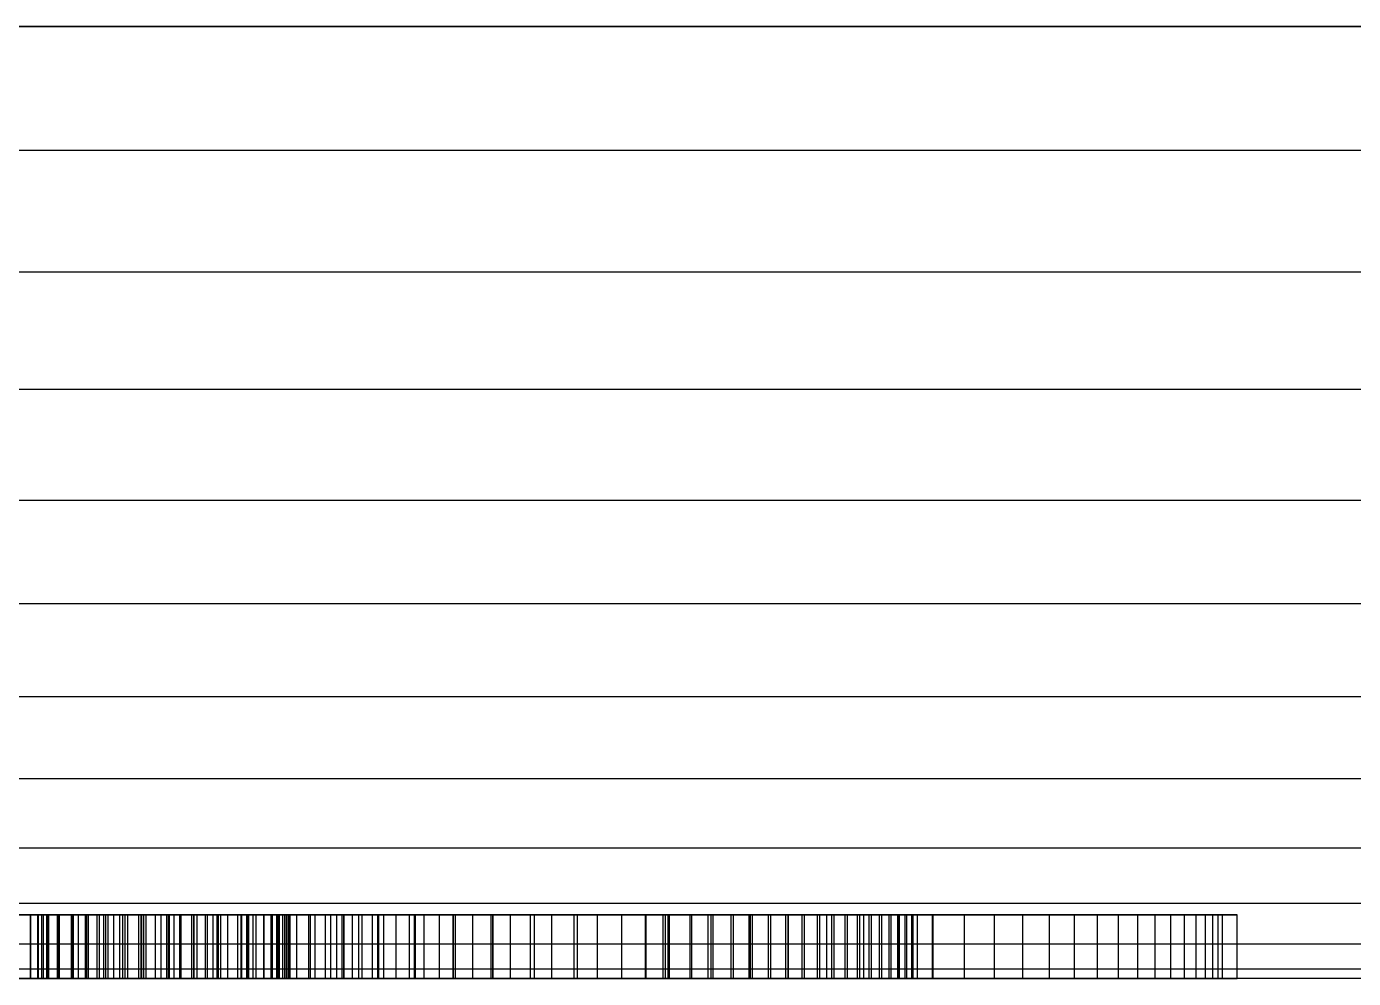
# Model space of a CAD drawing. Header units: millimetres. Extents: x -658 to 1307, y -81 to 472.
# Drawn here: x 603.59 to 609.86, y 308.11 to 312.61 of the extents above; entities that cross this region are included whole.
import ezdxf

# ---------------------------------------------------------------- set-up
doc = ezdxf.new("R2010")
doc.units = ezdxf.units.MM
doc.layers.get('0').update_dxf_attribs({"true_color": 0xffffff})
doc.layers.add('version_135', color=190, linetype='Continuous', true_color=0x9900ff)

# ---------------------------------------------------------------- blocks, each defined once
blk = doc.blocks.new('Group_21')
for p, q in [((-20.8001, -42.3144, -4.5002), (97.1999, -42.3144, -4.5002)), ((97.2, -42.3144, -0.0002), (-20.8, -42.3144, -0.0002)), ((94.1998, -42.3144, -34.5002), (-17.8002, -42.3138, -34.4995)), ((97.2, -42.8999, -0.0438), (-20.8, -42.8999, -0.0433)), ((97.2, -43.4748, -0.1626), (-20.8, -43.4748, -0.162)), ((97.2, -44.0297, -0.3545), (-20.8, -44.0297, -0.3539)), ((97.2, -44.5551, -0.6163), (-20.8, -44.5551, -0.6157)), ((97.2, -45.0425, -0.9436), (-20.8, -45.0425, -0.9431)), ((97.2, -45.4835, -1.3311), (-20.8, -45.4835, -1.3305)), ((97.2, -45.871, -1.7721), (-20.8, -45.871, -1.7716)), ((97.2, -46.1983, -2.2595), (-20.8, -46.1983, -2.2589)), ((97.2, -46.4601, -2.785), (-20.8, -46.4601, -2.7844)), ((13.8548, -46.514, -20.3212), (4.8149, -46.5139, -20.3211)), ((8.2572, -46.514, -17.5683), (8.1757, -46.514, -17.3442)), ((8.1813, -46.514, -10.0458), (8.3049, -46.514, -10.0913)), ((8.219, -46.814, -25.8337), (8.219, -46.514, -25.8337)), ((8.219, -46.514, -25.8337), (8.2529, -46.514, -25.5664)), ((8.2204, -46.514, -27.5489), (8.219, -46.514, -25.8337)), ((8.2204, -46.814, -27.5489), (8.2204, -46.514, -27.5489)), ((8.2553, -46.514, -27.8173), (8.2204, -46.514, -27.5489)), ((8.2529, -46.814, -25.5664), (8.2529, -46.514, -25.5664)), ((8.2529, -46.514, -25.5664), (8.2965, -46.514, -25.3082)), ((8.2553, -46.814, -27.8173), (8.2553, -46.514, -27.8173)), ((8.3002, -46.514, -28.0768), (8.2553, -46.514, -27.8173)), ((8.3507, -46.514, -17.5683), (8.2572, -46.514, -17.5683)), ((8.2572, -46.814, -17.5683), (8.2572, -46.514, -17.5683)), ((8.2798, -46.514, -14.0334), (8.2719, -46.514, -14.1067)), ((8.2719, -46.514, -14.1067), (8.4463, -46.514, -14.5544)), ((8.2719, -46.814, -14.1067), (8.2719, -46.514, -14.1067)), ((8.3458, -46.514, -14.0114), (8.2798, -46.514, -14.0334)), ((8.2798, -46.814, -14.0334), (8.2798, -46.514, -14.0334)), ((8.2965, -46.814, -25.3082), (8.2965, -46.514, -25.3082)), ((8.2965, -46.514, -25.3082), (8.3498, -46.514, -25.0592)), ((8.3002, -46.814, -28.0768), (8.3002, -46.514, -28.0768)), ((8.3552, -46.514, -28.3274), (8.3002, -46.514, -28.0768)), ((8.3049, -46.514, -10.0913), (8.4227, -46.514, -10.1443)), ((8.3049, -46.814, -10.0913), (8.3049, -46.514, -10.0913)), ((8.412, -46.514, -13.9846), (8.3458, -46.514, -14.0114)), ((8.3458, -46.814, -14.0114), (8.3458, -46.514, -14.0114)), ((8.3498, -46.814, -25.0592), (8.3498, -46.514, -25.0592)), ((8.3498, -46.514, -25.0592), (8.4126, -46.514, -24.8196)), ((8.5866, -46.514, -17.5683), (8.3507, -46.514, -17.5683)), ((8.3507, -46.814, -17.5683), (8.3507, -46.514, -17.5683)), ((8.3552, -46.814, -28.3274), (8.3552, -46.514, -28.3274)), ((8.4196, -46.514, -28.5687), (8.3552, -46.514, -28.3274)), ((8.4785, -46.514, -13.9531), (8.412, -46.514, -13.9846)), ((8.412, -46.814, -13.9846), (8.412, -46.514, -13.9846)), ((8.4126, -46.514, -24.8196), (8.4846, -46.514, -24.5907)), ((8.4126, -46.814, -24.8196), (8.4126, -46.514, -24.8196)), ((8.4196, -46.814, -28.5687), (8.4196, -46.514, -28.5687)), ((8.4929, -46.514, -28.799), (8.4196, -46.514, -28.5687)), ((8.4227, -46.514, -10.1443), (8.5347, -46.514, -10.2047)), ((8.4227, -46.814, -10.1443), (8.4227, -46.514, -10.1443)), ((8.4462, -46.814, -14.5544), (8.4463, -46.514, -14.5544)), ((8.4463, -46.514, -14.5544), (8.7303, -46.514, -15.2837)), ((8.5453, -46.514, -13.9169), (8.4785, -46.514, -13.9531)), ((8.4785, -46.814, -13.9531), (8.4785, -46.514, -13.9531)), ((8.4846, -46.514, -24.5907), (8.5657, -46.514, -24.3727)), ((8.4846, -46.814, -24.5907), (8.4846, -46.514, -24.5907)), ((8.4929, -46.814, -28.799), (8.4929, -46.514, -28.799)), ((8.5751, -46.514, -29.0181), (8.4929, -46.514, -28.799)), ((8.5347, -46.514, -10.2047), (8.641, -46.514, -10.2727)), ((8.5347, -46.814, -10.2047), (8.5347, -46.514, -10.2047)), ((8.6123, -46.514, -13.8759), (8.5453, -46.514, -13.9169)), ((8.5453, -46.814, -13.9169), (8.5453, -46.514, -13.9169)), ((8.5657, -46.514, -24.3727), (8.656, -46.514, -24.1656)), ((8.5657, -46.814, -24.3727), (8.5657, -46.514, -24.3727)), ((8.5751, -46.814, -29.0181), (8.5751, -46.514, -29.0181)), ((8.6663, -46.514, -29.2261), (8.5751, -46.514, -29.0181)), ((8.8978, -46.514, -17.5683), (8.5866, -46.514, -17.5683)), ((8.5866, -46.814, -17.5683), (8.5866, -46.514, -17.5683)), ((8.6796, -46.514, -13.8304), (8.6123, -46.514, -13.8759)), ((8.6123, -46.814, -13.8759), (8.6123, -46.514, -13.8759)), ((8.641, -46.514, -10.2727), (8.7414, -46.514, -10.348)), ((8.641, -46.814, -10.2727), (8.641, -46.514, -10.2727)), ((8.656, -46.514, -24.1656), (8.7554, -46.514, -23.9692)), ((8.656, -46.814, -24.1656), (8.656, -46.514, -24.1656)), ((8.6663, -46.814, -29.2261), (8.6663, -46.514, -29.2261)), ((8.7663, -46.514, -29.4229), (8.6663, -46.514, -29.2261)), ((8.7456, -46.514, -13.7803), (8.6796, -46.514, -13.8304)), ((8.6796, -46.814, -13.8304), (8.6796, -46.514, -13.8304)), ((8.7303, -46.514, -15.2837), (9.0565, -46.514, -16.1213)), ((8.7303, -46.814, -15.2837), (8.7303, -46.514, -15.2837)), ((8.7414, -46.514, -10.348), (8.8361, -46.514, -10.4308)), ((8.7414, -46.814, -10.348), (8.7414, -46.514, -10.348)), ((8.8096, -46.514, -13.7254), (8.7456, -46.514, -13.7803)), ((8.7456, -46.814, -13.7803), (8.7456, -46.514, -13.7803)), ((8.7554, -46.514, -23.9692), (8.864, -46.514, -23.7838)), ((8.7554, -46.814, -23.9692), (8.7554, -46.514, -23.9692)), ((8.7663, -46.814, -29.4229), (8.7663, -46.514, -29.4229)), ((8.8753, -46.514, -29.6085), (8.7663, -46.514, -29.4229)), ((8.8718, -46.514, -13.6658), (8.8096, -46.514, -13.7254)), ((8.8096, -46.814, -13.7254), (8.8096, -46.514, -13.7254)), ((8.8361, -46.514, -10.4308), (8.9244, -46.514, -10.5206)), ((8.8361, -46.814, -10.4308), (8.8361, -46.514, -10.4308)), ((8.864, -46.514, -23.7838), (8.9815, -46.514, -23.6095)), ((8.864, -46.814, -23.7838), (8.864, -46.514, -23.7838)), ((8.932, -46.514, -13.6015), (8.8718, -46.514, -13.6658)), ((8.8718, -46.814, -13.6658), (8.8718, -46.514, -13.6658)), ((8.8753, -46.814, -29.6085), (8.8753, -46.514, -29.6085)), ((8.9928, -46.514, -29.7829), (8.8753, -46.514, -29.6085)), ((9.2174, -46.514, -17.5683), (8.8978, -46.514, -17.5683)), ((8.8978, -46.814, -17.5683), (8.8978, -46.514, -17.5683)), ((8.9244, -46.514, -10.5206), (9.0065, -46.514, -10.6178)), ((8.9244, -46.814, -10.5206), (8.9244, -46.514, -10.5206)), ((8.9904, -46.514, -13.5324), (8.932, -46.514, -13.6015)), ((8.932, -46.814, -13.6015), (8.932, -46.514, -13.6015)), ((8.9815, -46.514, -23.6095), (9.1072, -46.514, -23.4478)), ((8.9815, -46.814, -23.6095), (8.9815, -46.514, -23.6095)), ((9.0469, -46.514, -13.4587), (8.9904, -46.514, -13.5324)), ((8.9904, -46.814, -13.5324), (8.9904, -46.514, -13.5324)), ((8.9928, -46.814, -29.7829), (8.9928, -46.514, -29.7829)), ((9.1182, -46.514, -29.945), (8.9928, -46.514, -29.7829)), ((9.0065, -46.514, -10.6178), (9.0823, -46.514, -10.7224)), ((9.0065, -46.814, -10.6178), (9.0065, -46.514, -10.6178)), ((9.1008, -46.514, -13.38), (9.0469, -46.514, -13.4587)), ((9.0469, -46.814, -13.4587), (9.0469, -46.514, -13.4587)), ((9.0565, -46.514, -16.1213), (9.3574, -46.514, -16.8939)), ((9.0565, -46.814, -16.1213), (9.0565, -46.514, -16.1213)), ((9.0823, -46.514, -10.7224), (9.1518, -46.514, -10.8341)), ((9.0823, -46.814, -10.7224), (9.0823, -46.514, -10.7224)), ((9.1516, -46.514, -13.296), (9.1008, -46.514, -13.38)), ((9.1008, -46.814, -13.38), (9.1008, -46.514, -13.38)), ((9.1072, -46.514, -23.4478), (9.2412, -46.514, -23.2989)), ((9.1072, -46.814, -23.4478), (9.1072, -46.514, -23.4478)), ((9.1182, -46.814, -29.945), (9.1182, -46.514, -29.945)), ((9.2517, -46.514, -30.0945), (9.1182, -46.514, -29.945)), ((9.1994, -46.514, -13.2067), (9.1516, -46.514, -13.296)), ((9.1516, -46.814, -13.296), (9.1516, -46.514, -13.296)), ((9.1518, -46.514, -10.8341), (9.2148, -46.514, -10.9531)), ((9.1518, -46.814, -10.8341), (9.1518, -46.514, -10.8341)), ((9.2442, -46.514, -13.1122), (9.1994, -46.514, -13.2067)), ((9.1994, -46.814, -13.2067), (9.1994, -46.514, -13.2067)), ((9.2148, -46.514, -10.9531), (9.2715, -46.514, -11.0792)), ((9.2148, -46.814, -10.9531), (9.2148, -46.514, -10.9531)), ((9.4784, -46.514, -17.5683), (9.2174, -46.514, -17.5683)), ((9.2174, -46.814, -17.5683), (9.2174, -46.514, -17.5683)), ((9.2412, -46.514, -23.2989), (9.3836, -46.514, -23.1628)), ((9.2412, -46.814, -23.2989), (9.2412, -46.514, -23.2989)), ((9.2858, -46.514, -13.0124), (9.2442, -46.514, -13.1122)), ((9.2442, -46.814, -13.1122), (9.2442, -46.514, -13.1122)), ((9.2517, -46.814, -30.0945), (9.2517, -46.514, -30.0945)), ((9.3932, -46.514, -30.2315), (9.2517, -46.514, -30.0945)), ((9.2715, -46.514, -11.0792), (9.3213, -46.514, -11.2128)), ((9.2715, -46.814, -11.0792), (9.2715, -46.514, -11.0792)), ((9.3244, -46.514, -12.9073), (9.2858, -46.514, -13.0124)), ((9.2858, -46.814, -13.0124), (9.2858, -46.514, -13.0124)), ((9.3213, -46.514, -11.2128), (9.3629, -46.514, -11.3547)), ((9.3213, -46.814, -11.2128), (9.3213, -46.514, -11.2128)), ((9.3592, -46.514, -12.7968), (9.3244, -46.514, -12.9073)), ((9.3244, -46.814, -12.9073), (9.3244, -46.514, -12.9073)), ((9.3574, -46.514, -16.8939), (9.5655, -46.514, -17.4282)), ((9.3574, -46.814, -16.8939), (9.3574, -46.514, -16.8939)), ((9.3882, -46.514, -12.6811), (9.3592, -46.514, -12.7968)), ((9.3592, -46.814, -12.7968), (9.3592, -46.514, -12.7968)), ((9.3629, -46.514, -11.3547), (9.3961, -46.514, -11.5048)), ((9.3629, -46.814, -11.3547), (9.3629, -46.514, -11.3547)), ((9.3836, -46.514, -23.1628), (9.5342, -46.514, -23.0395)), ((9.3836, -46.814, -23.1628), (9.3836, -46.514, -23.1628)), ((9.4114, -46.514, -12.5602), (9.3882, -46.514, -12.6811)), ((9.3882, -46.814, -12.6811), (9.3882, -46.514, -12.6811)), ((9.3932, -46.814, -30.2315), (9.3932, -46.514, -30.2315)), ((9.5426, -46.514, -30.356), (9.3932, -46.514, -30.2315)), ((9.3961, -46.514, -11.5048), (9.421, -46.514, -11.6632)), ((9.3961, -46.814, -11.5048), (9.3961, -46.514, -11.5048)), ((9.4288, -46.514, -12.4341), (9.4114, -46.514, -12.5602)), ((9.4114, -46.814, -12.5602), (9.4114, -46.514, -12.5602)), ((9.421, -46.514, -11.6632), (9.4376, -46.514, -11.8299)), ((9.421, -46.814, -11.6632), (9.421, -46.514, -11.6632)), ((9.4404, -46.514, -12.3027), (9.4288, -46.514, -12.4341)), ((9.4288, -46.814, -12.4341), (9.4288, -46.514, -12.4341)), ((9.4376, -46.514, -11.8299), (9.4458, -46.514, -12.0049)), ((9.4376, -46.814, -11.8299), (9.4376, -46.514, -11.8299)), ((9.4461, -46.514, -12.1659), (9.4404, -46.514, -12.3027)), ((9.4404, -46.814, -12.3027), (9.4404, -46.514, -12.3027)), ((9.4458, -46.514, -12.0049), (9.4461, -46.514, -12.1659)), ((9.4458, -46.814, -12.0049), (9.4458, -46.514, -12.0049)), ((9.4461, -46.814, -12.1659), (9.4461, -46.514, -12.1659)), ((9.6138, -46.514, -17.5683), (9.4784, -46.514, -17.5683)), ((9.4784, -46.814, -17.5683), (9.4784, -46.514, -17.5683)), ((9.5342, -46.514, -23.0395), (9.6932, -46.514, -22.9292)), ((9.5342, -46.814, -23.0395), (9.5342, -46.514, -23.0395)), ((9.5426, -46.814, -30.356), (9.5426, -46.514, -30.356)), ((9.7, -46.514, -30.4679), (9.5426, -46.514, -30.356)), ((9.5655, -46.514, -17.4282), (9.6138, -46.514, -17.5683)), ((9.5655, -46.814, -17.4282), (9.5655, -46.514, -17.4282)), ((9.6132, -46.514, -25.775), (9.668, -46.514, -27.9456)), ((9.6382, -46.514, -25.603), (9.6132, -46.514, -25.775)), ((9.6132, -46.814, -25.775), (9.6132, -46.514, -25.775)), ((9.6138, -46.814, -17.5683), (9.6138, -46.514, -17.5683)), ((9.668, -46.514, -25.4357), (9.6382, -46.514, -25.603)), ((9.6382, -46.814, -25.603), (9.6382, -46.514, -25.603)), ((9.668, -46.514, -27.9456), (9.7026, -46.514, -28.1061)), ((9.7027, -46.514, -25.2756), (9.668, -46.514, -25.4357)), ((9.668, -46.814, -27.9456), (9.668, -46.514, -27.9456)), ((9.668, -46.814, -25.4357), (9.668, -46.514, -25.4357)), ((9.6932, -46.514, -22.9292), (9.8604, -46.514, -22.8316)), ((9.6932, -46.814, -22.9292), (9.6932, -46.514, -22.9292)), ((9.7, -46.814, -30.4679), (9.7, -46.514, -30.4679)), ((9.8654, -46.514, -30.5671), (9.7, -46.514, -30.4679)), ((9.7026, -46.514, -28.1061), (9.7421, -46.514, -28.2594)), ((9.7026, -46.814, -28.1061), (9.7026, -46.514, -28.1061)), ((9.7421, -46.514, -25.123), (9.7027, -46.514, -25.2756)), ((9.7027, -46.814, -25.2756), (9.7027, -46.514, -25.2756)), ((9.7864, -46.514, -24.9779), (9.7421, -46.514, -25.123)), ((9.7421, -46.514, -28.2594), (9.7864, -46.514, -28.4055)), ((9.7421, -46.814, -25.123), (9.7421, -46.514, -25.123)), ((9.7421, -46.814, -28.2594), (9.7421, -46.514, -28.2594)), ((11.2097, -46.514, -11.0144), (9.7714, -46.514, -11.0144)), ((9.7714, -46.514, -11.0144), (9.7714, -46.514, -9.9113)), ((9.7714, -46.514, -9.9113), (13.9241, -46.514, -9.9113)), ((9.7714, -46.814, -9.9113), (9.7714, -46.514, -9.9113)), ((9.7714, -46.814, -11.0144), (9.7714, -46.514, -11.0144)), ((9.8356, -46.514, -24.8402), (9.7864, -46.514, -24.9779)), ((9.7864, -46.514, -28.4055), (9.8356, -46.514, -28.5445)), ((9.7864, -46.814, -24.9779), (9.7864, -46.514, -24.9779)), ((9.7864, -46.814, -28.4055), (9.7864, -46.514, -28.4055)), ((9.8896, -46.514, -24.71), (9.8356, -46.514, -24.8402)), ((9.8356, -46.514, -28.5445), (9.8896, -46.514, -28.6762)), ((9.8356, -46.814, -24.8402), (9.8356, -46.514, -24.8402)), ((9.8356, -46.814, -28.5445), (9.8356, -46.514, -28.5445)), ((9.8604, -46.514, -22.8316), (10.0349, -46.514, -22.7483)), ((9.8604, -46.814, -22.8316), (9.8604, -46.514, -22.8316)), ((9.8654, -46.814, -30.5671), (9.8654, -46.514, -30.5671)), ((10.0385, -46.514, -30.6516), (9.8654, -46.514, -30.5671)), ((9.9483, -46.514, -24.5872), (9.8896, -46.514, -24.71)), ((9.8896, -46.514, -28.6762), (9.9483, -46.514, -28.8006)), ((9.8896, -46.814, -24.71), (9.8896, -46.514, -24.71)), ((9.8896, -46.814, -28.6762), (9.8896, -46.514, -28.6762)), ((9.9482, -46.814, -28.8006), (9.9483, -46.514, -28.8006)), ((10.0115, -46.514, -24.4724), (9.9483, -46.514, -24.5872)), ((9.9483, -46.514, -28.8006), (10.0115, -46.514, -28.9167)), ((9.9483, -46.814, -24.5872), (9.9483, -46.514, -24.5872)), ((10.0794, -46.514, -24.3659), (10.0115, -46.514, -24.4724)), ((10.0115, -46.514, -28.9167), (10.0794, -46.514, -29.0243)), ((10.0115, -46.814, -24.4724), (10.0115, -46.514, -24.4724)), ((10.0115, -46.814, -28.9167), (10.0115, -46.514, -28.9167)), ((10.0349, -46.514, -22.7483), (10.2166, -46.514, -22.6803)), ((10.0349, -46.814, -22.7483), (10.0349, -46.514, -22.7483)), ((10.0385, -46.814, -30.6516), (10.0385, -46.514, -30.6516)), ((10.219, -46.514, -30.7208), (10.0385, -46.514, -30.6516)), ((10.1519, -46.514, -24.2677), (10.0794, -46.514, -24.3659)), ((10.0794, -46.514, -29.0243), (10.1519, -46.514, -29.1235)), ((10.0794, -46.814, -24.3659), (10.0794, -46.514, -24.3659)), ((10.0794, -46.814, -29.0243), (10.0794, -46.514, -29.0243)), ((10.229, -46.514, -24.1777), (10.1519, -46.514, -24.2677)), ((10.1519, -46.514, -29.1235), (10.229, -46.514, -29.214)), ((10.1519, -46.814, -24.2677), (10.1519, -46.514, -24.2677)), ((10.1519, -46.814, -29.1235), (10.1519, -46.514, -29.1235)), ((10.2166, -46.514, -22.6803), (10.4055, -46.514, -22.6274)), ((10.2166, -46.814, -22.6803), (10.2166, -46.514, -22.6803)), ((10.219, -46.814, -30.7208), (10.219, -46.514, -30.7208)), ((10.4068, -46.514, -30.7746), (10.219, -46.514, -30.7208)), ((10.3107, -46.514, -24.0961), (10.229, -46.514, -24.1777)), ((10.229, -46.514, -29.214), (10.3106, -46.514, -29.2961)), ((10.229, -46.814, -24.1777), (10.229, -46.514, -24.1777)), ((10.229, -46.814, -29.214), (10.229, -46.514, -29.214)), ((10.3106, -46.514, -29.2961), (10.3968, -46.514, -29.3694)), ((10.3106, -46.814, -29.2961), (10.3106, -46.514, -29.2961)), ((10.3968, -46.514, -24.0228), (10.3107, -46.514, -24.0961)), ((10.3107, -46.814, -24.0961), (10.3107, -46.514, -24.0961)), ((10.4876, -46.514, -23.9601), (10.3968, -46.514, -24.0228)), ((10.3968, -46.514, -29.3694), (10.4876, -46.514, -29.4321)), ((10.3968, -46.814, -24.0228), (10.3968, -46.514, -24.0228)), ((10.3968, -46.814, -29.3694), (10.3968, -46.514, -29.3694)), ((10.4055, -46.514, -22.6274), (10.6016, -46.514, -22.5897)), ((10.4055, -46.814, -22.6274), (10.4055, -46.514, -22.6274)), ((10.4068, -46.814, -30.7746), (10.4068, -46.514, -30.7746)), ((10.6021, -46.514, -30.8132), (10.4068, -46.514, -30.7746)), ((10.5833, -46.514, -23.9089), (10.4876, -46.514, -23.9601)), ((10.4876, -46.514, -29.4321), (10.5833, -46.514, -29.4834)), ((10.4876, -46.814, -23.9601), (10.4876, -46.514, -23.9601)), ((10.4876, -46.814, -29.4321), (10.4876, -46.514, -29.4321)), ((10.6839, -46.514, -23.869), (10.5833, -46.514, -23.9089)), ((10.5833, -46.514, -29.4834), (10.6839, -46.514, -29.5233)), ((10.5833, -46.814, -23.9089), (10.5833, -46.514, -23.9089)), ((10.5833, -46.814, -29.4834), (10.5833, -46.514, -29.4834)), ((10.6016, -46.514, -22.5897), (10.8047, -46.514, -22.5671)), ((10.6016, -46.814, -22.5897), (10.6016, -46.514, -22.5897)), ((10.6021, -46.814, -30.8132), (10.6021, -46.514, -30.8132)), ((10.8048, -46.514, -30.8363), (10.6021, -46.514, -30.8132)), ((10.6838, -46.814, -29.5233), (10.6839, -46.514, -29.5233)), ((10.7894, -46.514, -23.8405), (10.6839, -46.514, -23.869)), ((10.6839, -46.514, -29.5233), (10.7893, -46.514, -29.5517)), ((10.6839, -46.814, -23.869), (10.6839, -46.514, -23.869)), ((10.7893, -46.514, -29.5517), (10.8997, -46.514, -29.5688)), ((10.7893, -46.814, -29.5517), (10.7893, -46.514, -29.5517)), ((10.8997, -46.514, -23.8234), (10.7894, -46.514, -23.8405)), ((10.7894, -46.814, -23.8405), (10.7894, -46.514, -23.8405)), ((10.8047, -46.514, -22.5671), (11.015, -46.514, -22.5596)), ((10.8047, -46.814, -22.5671), (10.8047, -46.514, -22.5671)), ((10.8048, -46.814, -30.8363), (10.8048, -46.514, -30.8363)), ((11.015, -46.514, -30.844), (10.8048, -46.514, -30.8363)), ((11.015, -46.514, -23.8178), (10.8997, -46.514, -23.8234)), ((10.8997, -46.514, -29.5688), (11.015, -46.514, -29.5745)), ((10.8997, -46.814, -23.8234), (10.8997, -46.514, -23.8234)), ((10.8997, -46.814, -29.5688), (10.8997, -46.514, -29.5688)), ((11.015, -46.514, -22.5596), (11.2219, -46.514, -22.5671)), ((11.1268, -46.514, -23.8234), (11.015, -46.514, -23.8178)), ((11.015, -46.514, -29.5745), (11.1301, -46.514, -29.5688)), ((11.015, -46.814, -30.844), (11.015, -46.514, -30.844)), ((11.015, -46.814, -22.5596), (11.015, -46.514, -22.5596)), ((11.015, -46.814, -23.8178), (11.015, -46.514, -23.8178)), ((11.015, -46.814, -29.5745), (11.015, -46.514, -29.5745)), ((11.2219, -46.514, -30.8363), (11.015, -46.514, -30.844)), ((11.2344, -46.514, -23.8405), (11.1268, -46.514, -23.8234)), ((11.1268, -46.814, -23.8234), (11.1268, -46.514, -23.8234)), ((11.1301, -46.514, -29.5688), (11.2404, -46.514, -29.5517)), ((11.1301, -46.814, -29.5688), (11.1301, -46.514, -29.5688)), ((11.2097, -46.814, -11.0144), (11.2097, -46.514, -11.0144)), ((12.4861, -46.514, -17.5684), (11.2097, -46.514, -17.5684)), ((11.2097, -46.514, -17.5684), (11.2097, -46.514, -11.0144)), ((11.2097, -46.814, -17.5684), (11.2097, -46.514, -17.5684)), ((11.2219, -46.514, -22.5671), (11.4223, -46.514, -22.5897)), ((11.2219, -46.814, -30.8363), (11.2219, -46.514, -30.8363)), ((11.2219, -46.814, -22.5671), (11.2219, -46.514, -22.5671)), ((11.4223, -46.514, -30.8132), (11.2219, -46.514, -30.8363)), ((11.3378, -46.514, -23.869), (11.2344, -46.514, -23.8405)), ((11.2344, -46.814, -23.8405), (11.2344, -46.514, -23.8405)), ((11.2404, -46.514, -29.5517), (11.3459, -46.514, -29.5233)), ((11.2404, -46.814, -29.5517), (11.2404, -46.514, -29.5517)), ((11.4369, -46.514, -23.9089), (11.3378, -46.514, -23.869)), ((11.3378, -46.814, -23.869), (11.3378, -46.514, -23.869)), ((11.3459, -46.514, -29.5233), (11.4465, -46.514, -29.4834)), ((11.3459, -46.814, -29.5233), (11.3459, -46.514, -29.5233)), ((11.4223, -46.514, -22.5897), (11.6162, -46.514, -22.6274)), ((11.4223, -46.814, -30.8132), (11.4223, -46.514, -30.8132)), ((11.4223, -46.814, -22.5897), (11.4223, -46.514, -22.5897)), ((11.6161, -46.514, -30.7746), (11.4223, -46.514, -30.8132)), ((11.5318, -46.514, -23.9601), (11.4369, -46.514, -23.9089)), ((11.4369, -46.814, -23.9089), (11.4369, -46.514, -23.9089)), ((11.4465, -46.514, -29.4834), (11.5423, -46.514, -29.4321)), ((11.4465, -46.814, -29.4834), (11.4465, -46.514, -29.4834)), ((11.6224, -46.514, -24.0228), (11.5318, -46.514, -23.9601)), ((11.5318, -46.814, -23.9601), (11.5318, -46.514, -23.9601)), ((11.5423, -46.514, -29.4321), (11.6334, -46.514, -29.3694)), ((11.5423, -46.814, -29.4321), (11.5423, -46.514, -29.4321)), ((11.6161, -46.814, -30.7746), (11.6161, -46.514, -30.7746)), ((11.8034, -46.514, -30.7208), (11.6161, -46.514, -30.7746)), ((11.6162, -46.514, -22.6274), (11.8035, -46.514, -22.6803)), ((11.6162, -46.814, -22.6274), (11.6162, -46.514, -22.6274)), ((11.7085, -46.514, -24.0961), (11.6224, -46.514, -24.0228)), ((11.6224, -46.814, -24.0228), (11.6224, -46.514, -24.0228)), ((11.6334, -46.514, -29.3694), (11.7195, -46.514, -29.2961)), ((11.6334, -46.814, -29.3694), (11.6334, -46.514, -29.3694)), ((11.79, -46.514, -24.1778), (11.7085, -46.514, -24.0961)), ((11.7085, -46.814, -24.0961), (11.7085, -46.514, -24.0961)), ((11.7195, -46.514, -29.2961), (11.801, -46.514, -29.2141)), ((11.7195, -46.814, -29.2961), (11.7195, -46.514, -29.2961)), ((11.867, -46.514, -24.2677), (11.79, -46.514, -24.1778)), ((11.79, -46.814, -24.1778), (11.79, -46.514, -24.1778)), ((11.801, -46.514, -29.2141), (11.878, -46.514, -29.1235)), ((11.801, -46.814, -29.2141), (11.801, -46.514, -29.2141)), ((11.8034, -46.814, -30.7208), (11.8034, -46.514, -30.7208)), ((11.9841, -46.514, -30.6516), (11.8034, -46.514, -30.7208)), ((11.8035, -46.514, -22.6803), (11.9842, -46.514, -22.7483)), ((11.8035, -46.814, -22.6803), (11.8035, -46.514, -22.6803)), ((11.9394, -46.514, -24.3659), (11.867, -46.514, -24.2677)), ((11.867, -46.814, -24.2677), (11.867, -46.514, -24.2677)), ((11.878, -46.514, -29.1235), (11.9504, -46.514, -29.0243)), ((11.878, -46.814, -29.1235), (11.878, -46.514, -29.1235)), ((12.0073, -46.514, -24.4724), (11.9394, -46.514, -24.3659)), ((11.9394, -46.814, -24.3659), (11.9394, -46.514, -24.3659)), ((11.9504, -46.514, -29.0243), (12.0183, -46.514, -28.9167)), ((11.9504, -46.814, -29.0243), (11.9504, -46.514, -29.0243)), ((11.9841, -46.814, -30.6516), (11.9841, -46.514, -30.6516)), ((12.1583, -46.514, -30.5671), (11.9841, -46.514, -30.6516)), ((11.9842, -46.514, -22.7483), (12.1583, -46.514, -22.8316)), ((11.9842, -46.814, -22.7483), (11.9842, -46.514, -22.7483)), ((12.0706, -46.514, -24.5872), (12.0073, -46.514, -24.4724)), ((12.0073, -46.814, -24.4724), (12.0073, -46.514, -24.4724)), ((12.0183, -46.514, -28.9167), (12.0816, -46.514, -28.8006)), ((12.0183, -46.814, -28.9167), (12.0183, -46.514, -28.9167)), ((12.1295, -46.514, -24.71), (12.0706, -46.514, -24.5872)), ((12.0706, -46.814, -24.5872), (12.0706, -46.514, -24.5872)), ((12.0816, -46.514, -28.8006), (12.1404, -46.514, -28.6763)), ((12.0816, -46.814, -28.8006), (12.0816, -46.514, -28.8006)), ((12.1838, -46.514, -24.8402), (12.1295, -46.514, -24.71)), ((12.1295, -46.814, -24.71), (12.1295, -46.514, -24.71)), ((12.1404, -46.514, -28.6763), (12.1945, -46.514, -28.5445)), ((12.1404, -46.814, -28.6763), (12.1404, -46.514, -28.6763)), ((12.1583, -46.514, -22.8316), (12.3255, -46.514, -22.9292)), ((12.1583, -46.814, -30.5671), (12.1583, -46.514, -30.5671)), ((12.1583, -46.814, -22.8316), (12.1583, -46.514, -22.8316)), ((12.3254, -46.514, -30.4679), (12.1583, -46.514, -30.5671)), ((12.2335, -46.514, -24.9779), (12.1838, -46.514, -24.8402)), ((12.1838, -46.814, -24.8402), (12.1838, -46.514, -24.8402)), ((12.1945, -46.514, -28.5445), (12.2436, -46.514, -28.4055)), ((12.1945, -46.814, -28.5445), (12.1945, -46.514, -28.5445)), ((12.2786, -46.514, -25.123), (12.2335, -46.514, -24.9779)), ((12.2335, -46.814, -24.9779), (12.2335, -46.514, -24.9779)), ((12.2436, -46.514, -28.4055), (12.2878, -46.514, -28.2594)), ((12.2436, -46.814, -28.4055), (12.2436, -46.514, -28.4055)), ((12.3192, -46.514, -25.2757), (12.2786, -46.514, -25.123)), ((12.2786, -46.814, -25.123), (12.2786, -46.514, -25.123)), ((12.2878, -46.514, -28.2594), (12.3272, -46.514, -28.1061)), ((12.2878, -46.814, -28.2594), (12.2878, -46.514, -28.2594)), ((12.3552, -46.514, -25.4357), (12.3192, -46.514, -25.2757)), ((12.3192, -46.814, -25.2757), (12.3192, -46.514, -25.2757)), ((12.3254, -46.814, -30.4679), (12.3254, -46.514, -30.4679)), ((12.4844, -46.514, -30.356), (12.3254, -46.514, -30.4679)), ((12.3255, -46.514, -22.9292), (12.4844, -46.514, -23.0396)), ((12.3255, -46.814, -22.9292), (12.3255, -46.514, -22.9292)), ((12.3272, -46.514, -28.1061), (12.3618, -46.514, -27.9456)), ((12.3272, -46.814, -28.1061), (12.3272, -46.514, -28.1061)), ((12.3866, -46.514, -25.603), (12.3552, -46.514, -25.4357)), ((12.3552, -46.814, -25.4357), (12.3552, -46.514, -25.4357)), ((12.3618, -46.514, -27.9456), (12.3917, -46.514, -27.7782)), ((12.3618, -46.814, -27.9456), (12.3618, -46.514, -27.9456)), ((12.4131, -46.514, -25.775), (12.3866, -46.514, -25.603)), ((12.3866, -46.814, -25.603), (12.3866, -46.514, -25.603)), ((12.3917, -46.514, -27.7782), (12.4131, -46.514, -25.775)), ((12.3917, -46.814, -27.7782), (12.3917, -46.514, -27.7782)), ((12.4131, -46.814, -25.775), (12.4131, -46.514, -25.775)), ((12.4844, -46.514, -23.0396), (12.6351, -46.514, -23.1628)), ((12.4844, -46.814, -30.356), (12.4844, -46.514, -30.356)), ((12.4844, -46.814, -23.0396), (12.4844, -46.514, -23.0396)), ((12.635, -46.514, -30.2315), (12.4844, -46.514, -30.356)), ((12.4861, -46.514, -11.0144), (12.4861, -46.514, -17.5684)), ((12.4861, -46.814, -11.0144), (12.4861, -46.514, -11.0144)), ((12.4861, -46.814, -17.5684), (12.4861, -46.514, -17.5684)), ((13.9241, -46.514, -11.0144), (12.4861, -46.514, -11.0144)), ((12.635, -46.814, -30.2315), (12.635, -46.514, -30.2315)), ((12.7774, -46.514, -30.0945), (12.635, -46.514, -30.2315)), ((12.6351, -46.514, -23.1628), (12.7775, -46.514, -23.2989)), ((12.6351, -46.814, -23.1628), (12.6351, -46.514, -23.1628)), ((12.7774, -46.814, -30.0945), (12.7774, -46.514, -30.0945)), ((12.9115, -46.514, -29.945), (12.7774, -46.514, -30.0945)), ((12.7775, -46.514, -23.2989), (12.9116, -46.514, -23.4478)), ((12.7775, -46.814, -23.2989), (12.7775, -46.514, -23.2989)), ((12.9115, -46.814, -29.945), (12.9115, -46.514, -29.945)), ((13.0374, -46.514, -29.7829), (12.9115, -46.514, -29.945)), ((12.9116, -46.514, -23.4478), (13.0374, -46.514, -23.6095)), ((12.9116, -46.814, -23.4478), (12.9116, -46.514, -23.4478)), ((13.0374, -46.514, -23.6095), (13.1549, -46.514, -23.7838)), ((13.0374, -46.814, -29.7829), (13.0374, -46.514, -29.7829)), ((13.0374, -46.814, -23.6095), (13.0374, -46.514, -23.6095)), ((13.1549, -46.514, -29.6085), (13.0374, -46.514, -29.7829)), ((13.1549, -46.514, -23.7838), (13.2636, -46.514, -23.9693)), ((13.1549, -46.814, -29.6085), (13.1549, -46.514, -29.6085)), ((13.1549, -46.814, -23.7838), (13.1549, -46.514, -23.7838)), ((13.2636, -46.514, -29.4229), (13.1549, -46.514, -29.6085)), ((13.2636, -46.514, -23.9693), (13.3636, -46.514, -24.1656)), ((13.2636, -46.814, -29.4229), (13.2636, -46.514, -29.4229)), ((13.2636, -46.814, -23.9693), (13.2636, -46.514, -23.9693)), ((13.3635, -46.514, -29.2261), (13.2636, -46.514, -29.4229)), ((13.3635, -46.814, -29.2261), (13.3635, -46.514, -29.2261)), ((13.4546, -46.514, -29.0182), (13.3635, -46.514, -29.2261)), ((13.3636, -46.514, -24.1656), (13.4547, -46.514, -24.3728)), ((13.3636, -46.814, -24.1656), (13.3636, -46.514, -24.1656)), ((13.4546, -46.814, -29.0182), (13.4546, -46.514, -29.0182)), ((13.5369, -46.514, -28.7991), (13.4546, -46.514, -29.0182)), ((13.4547, -46.514, -24.3728), (13.5369, -46.514, -24.5908)), ((13.4547, -46.814, -24.3728), (13.4547, -46.514, -24.3728)), ((13.5369, -46.514, -24.5908), (13.6104, -46.514, -24.8196)), ((13.5369, -46.814, -28.7991), (13.5369, -46.514, -28.7991)), ((13.5369, -46.814, -24.5908), (13.5369, -46.514, -24.5908)), ((13.6104, -46.514, -28.5688), (13.5369, -46.514, -28.7991)), ((13.6104, -46.514, -24.8196), (13.6751, -46.514, -25.0592)), ((13.6104, -46.814, -28.5688), (13.6104, -46.514, -28.5688)), ((13.6104, -46.814, -24.8196), (13.6104, -46.514, -24.8196)), ((13.6751, -46.514, -28.3275), (13.6104, -46.514, -28.5688)), ((13.6751, -46.514, -25.0592), (13.7301, -46.514, -25.3082)), ((13.6751, -46.814, -28.3275), (13.6751, -46.514, -28.3275)), ((13.6751, -46.814, -25.0592), (13.6751, -46.514, -25.0592)), ((13.7301, -46.514, -28.0769), (13.6751, -46.514, -28.3275)), ((13.7301, -46.514, -25.3082), (13.775, -46.514, -25.5664)), ((13.7301, -46.814, -28.0769), (13.7301, -46.514, -28.0769)), ((13.7301, -46.814, -25.3082), (13.7301, -46.514, -25.3082)), ((13.775, -46.514, -27.8173), (13.7301, -46.514, -28.0769)), ((13.775, -46.514, -25.5664), (13.8099, -46.514, -25.8337)), ((13.775, -46.814, -27.8173), (13.775, -46.514, -27.8173)), ((13.775, -46.814, -25.5664), (13.775, -46.514, -25.5664)), ((13.8099, -46.514, -27.5489), (13.775, -46.514, -27.8173)), ((13.8099, -46.514, -25.8337), (13.8349, -46.514, -26.1102)), ((13.8099, -46.814, -27.5489), (13.8099, -46.514, -27.5489)), ((13.8099, -46.814, -25.8337), (13.8099, -46.514, -25.8337)), ((13.8349, -46.514, -26.1102), (13.8099, -46.514, -27.5489)), ((13.8349, -46.814, -26.1102), (13.8349, -46.514, -26.1102)), ((13.8548, -46.514, -20.2118), (13.8548, -46.514, -20.3212)), ((13.8548, -46.814, -20.3212), (13.8548, -46.514, -20.3212)), ((13.8548, -46.814, -20.2118), (13.8548, -46.514, -20.2118)), ((13.9241, -46.814, -9.9113), (13.9241, -46.514, -9.9113)), ((13.9241, -46.814, -11.0144), (13.9241, -46.514, -11.0144)), ((13.9241, -46.514, -9.9113), (13.9241, -46.514, -11.0144)), ((97.2, -46.652, -3.3398), (-20.8, -46.652, -3.3393)), ((97.2, -46.7708, -3.9148), (-20.8, -46.7708, -3.9142)), ((97.2, -46.8144, -4.5002), (-20.8, -46.8138, -4.4995)), ((94.1998, -46.8144, -34.5002), (-17.8002, -46.8138, -34.4995)), ((13.8548, -46.814, -20.3212), (4.8149, -46.8139, -20.3211)), ((8.2572, -46.814, -17.5683), (8.1756, -46.814, -17.3442)), ((8.1813, -46.814, -10.0458), (8.3049, -46.814, -10.0913)), ((8.2204, -46.814, -27.5489), (8.219, -46.814, -25.8337)), ((8.219, -46.814, -25.8337), (8.2529, -46.814, -25.5664)), ((8.2553, -46.814, -27.8173), (8.2204, -46.814, -27.5489)), ((8.2529, -46.814, -25.5664), (8.2965, -46.814, -25.3082)), ((8.3002, -46.814, -28.0768), (8.2553, -46.814, -27.8173)), ((8.3507, -46.814, -17.5683), (8.2572, -46.814, -17.5683)), ((8.2719, -46.814, -14.1067), (8.4462, -46.814, -14.5544)), ((8.2798, -46.814, -14.0334), (8.2719, -46.814, -14.1067)), ((8.3458, -46.814, -14.0114), (8.2798, -46.814, -14.0334)), ((8.2965, -46.814, -25.3082), (8.3498, -46.814, -25.0592)), ((8.3552, -46.814, -28.3274), (8.3002, -46.814, -28.0768)), ((8.3049, -46.814, -10.0913), (8.4227, -46.814, -10.1443)), ((8.412, -46.814, -13.9846), (8.3458, -46.814, -14.0114)), ((8.3498, -46.814, -25.0592), (8.4126, -46.814, -24.8196)), ((8.5866, -46.814, -17.5683), (8.3507, -46.814, -17.5683)), ((8.4196, -46.814, -28.5687), (8.3552, -46.814, -28.3274)), ((8.4785, -46.814, -13.9531), (8.412, -46.814, -13.9846)), ((8.4126, -46.814, -24.8196), (8.4846, -46.814, -24.5907)), ((8.4929, -46.814, -28.799), (8.4196, -46.814, -28.5687)), ((8.4227, -46.814, -10.1443), (8.5347, -46.814, -10.2047)), ((8.4462, -46.814, -14.5544), (8.7303, -46.814, -15.2837)), ((8.5453, -46.814, -13.9169), (8.4785, -46.814, -13.9531)), ((8.4846, -46.814, -24.5907), (8.5657, -46.814, -24.3727)), ((8.5751, -46.814, -29.0181), (8.4929, -46.814, -28.799)), ((8.5347, -46.814, -10.2047), (8.641, -46.814, -10.2727)), ((8.6123, -46.814, -13.8759), (8.5453, -46.814, -13.9169)), ((8.5657, -46.814, -24.3727), (8.656, -46.814, -24.1656)), ((8.6663, -46.814, -29.2261), (8.5751, -46.814, -29.0181)), ((8.8978, -46.814, -17.5683), (8.5866, -46.814, -17.5683)), ((8.6796, -46.814, -13.8304), (8.6123, -46.814, -13.8759)), ((8.641, -46.814, -10.2727), (8.7414, -46.814, -10.348)), ((8.656, -46.814, -24.1656), (8.7554, -46.814, -23.9692)), ((8.7663, -46.814, -29.4229), (8.6663, -46.814, -29.2261)), ((8.7456, -46.814, -13.7803), (8.6796, -46.814, -13.8304)), ((8.7303, -46.814, -15.2837), (9.0565, -46.814, -16.1213)), ((8.7414, -46.814, -10.348), (8.8361, -46.814, -10.4308)), ((8.8096, -46.814, -13.7254), (8.7456, -46.814, -13.7803)), ((8.7554, -46.814, -23.9692), (8.864, -46.814, -23.7838)), ((8.8753, -46.814, -29.6085), (8.7663, -46.814, -29.4229)), ((8.8718, -46.814, -13.6658), (8.8096, -46.814, -13.7254)), ((8.8361, -46.814, -10.4308), (8.9244, -46.814, -10.5206)), ((8.864, -46.814, -23.7838), (8.9815, -46.814, -23.6095)), ((8.932, -46.814, -13.6015), (8.8718, -46.814, -13.6658)), ((8.9928, -46.814, -29.7829), (8.8753, -46.814, -29.6085)), ((9.2174, -46.814, -17.5683), (8.8978, -46.814, -17.5683)), ((8.9244, -46.814, -10.5206), (9.0065, -46.814, -10.6178)), ((8.9904, -46.814, -13.5324), (8.932, -46.814, -13.6015)), ((8.9815, -46.814, -23.6095), (9.1072, -46.814, -23.4478)), ((9.0469, -46.814, -13.4587), (8.9904, -46.814, -13.5324)), ((9.1182, -46.814, -29.945), (8.9928, -46.814, -29.7829)), ((9.0065, -46.814, -10.6178), (9.0823, -46.814, -10.7224)), ((9.1008, -46.814, -13.38), (9.0469, -46.814, -13.4587)), ((9.0565, -46.814, -16.1213), (9.3574, -46.814, -16.8939)), ((9.0823, -46.814, -10.7224), (9.1518, -46.814, -10.8341)), ((9.1516, -46.814, -13.296), (9.1008, -46.814, -13.38)), ((9.1072, -46.814, -23.4478), (9.2412, -46.814, -23.2989)), ((9.2517, -46.814, -30.0945), (9.1182, -46.814, -29.945)), ((9.1994, -46.814, -13.2067), (9.1516, -46.814, -13.296)), ((9.1518, -46.814, -10.8341), (9.2148, -46.814, -10.9531)), ((9.2442, -46.814, -13.1122), (9.1994, -46.814, -13.2067)), ((9.2148, -46.814, -10.9531), (9.2715, -46.814, -11.0792)), ((9.4784, -46.814, -17.5683), (9.2174, -46.814, -17.5683)), ((9.2412, -46.814, -23.2989), (9.3836, -46.814, -23.1628)), ((9.2858, -46.814, -13.0124), (9.2442, -46.814, -13.1122)), ((9.3932, -46.814, -30.2315), (9.2517, -46.814, -30.0945)), ((9.2715, -46.814, -11.0792), (9.3213, -46.814, -11.2128)), ((9.3244, -46.814, -12.9073), (9.2858, -46.814, -13.0124)), ((9.3213, -46.814, -11.2128), (9.3629, -46.814, -11.3547)), ((9.3592, -46.814, -12.7968), (9.3244, -46.814, -12.9073)), ((9.3574, -46.814, -16.8939), (9.5655, -46.814, -17.4282)), ((9.3882, -46.814, -12.6811), (9.3592, -46.814, -12.7968)), ((9.3629, -46.814, -11.3547), (9.3961, -46.814, -11.5048)), ((9.3836, -46.814, -23.1628), (9.5342, -46.814, -23.0395)), ((9.4114, -46.814, -12.5602), (9.3882, -46.814, -12.6811)), ((9.5426, -46.814, -30.356), (9.3932, -46.814, -30.2315)), ((9.3961, -46.814, -11.5048), (9.421, -46.814, -11.6632)), ((9.4288, -46.814, -12.4341), (9.4114, -46.814, -12.5602)), ((9.421, -46.814, -11.6632), (9.4376, -46.814, -11.8299)), ((9.4404, -46.814, -12.3027), (9.4288, -46.814, -12.4341)), ((9.4376, -46.814, -11.8299), (9.4458, -46.814, -12.0049)), ((9.4461, -46.814, -12.1659), (9.4404, -46.814, -12.3027)), ((9.4458, -46.814, -12.0049), (9.4461, -46.814, -12.1659)), ((9.6138, -46.814, -17.5683), (9.4784, -46.814, -17.5683)), ((9.5342, -46.814, -23.0395), (9.6932, -46.814, -22.9292)), ((9.7, -46.814, -30.4679), (9.5426, -46.814, -30.356)), ((9.5655, -46.814, -17.4282), (9.6138, -46.814, -17.5683)), ((9.6132, -46.814, -25.775), (9.668, -46.814, -27.9456)), ((9.6382, -46.814, -25.603), (9.6132, -46.814, -25.775)), ((9.668, -46.814, -25.4357), (9.6382, -46.814, -25.603)), ((9.668, -46.814, -27.9456), (9.7026, -46.814, -28.1061)), ((9.7027, -46.814, -25.2756), (9.668, -46.814, -25.4357)), ((9.6932, -46.814, -22.9292), (9.8604, -46.814, -22.8316)), ((9.8654, -46.814, -30.5671), (9.7, -46.814, -30.4679)), ((9.7026, -46.814, -28.1061), (9.7421, -46.814, -28.2594)), ((9.7421, -46.814, -25.123), (9.7027, -46.814, -25.2756)), ((9.7864, -46.814, -24.9779), (9.7421, -46.814, -25.123)), ((9.7421, -46.814, -28.2594), (9.7864, -46.814, -28.4055)), ((11.2097, -46.814, -11.0144), (9.7714, -46.814, -11.0144)), ((9.7714, -46.814, -9.9113), (13.9241, -46.814, -9.9113)), ((9.7714, -46.814, -11.0144), (9.7714, -46.814, -9.9113)), ((9.7864, -46.814, -28.4055), (9.8356, -46.814, -28.5445)), ((9.8356, -46.814, -24.8402), (9.7864, -46.814, -24.9779)), ((9.8896, -46.814, -24.71), (9.8356, -46.814, -24.8402)), ((9.8356, -46.814, -28.5445), (9.8896, -46.814, -28.6762)), ((9.8604, -46.814, -22.8316), (10.0349, -46.814, -22.7483)), ((10.0385, -46.814, -30.6516), (9.8654, -46.814, -30.5671)), ((9.8896, -46.814, -28.6762), (9.9482, -46.814, -28.8006)), ((9.9483, -46.814, -24.5872), (9.8896, -46.814, -24.71)), ((9.9482, -46.814, -28.8006), (10.0115, -46.814, -28.9167)), ((10.0115, -46.814, -24.4724), (9.9483, -46.814, -24.5872)), ((10.0794, -46.814, -24.3659), (10.0115, -46.814, -24.4724)), ((10.0115, -46.814, -28.9167), (10.0794, -46.814, -29.0243)), ((10.0349, -46.814, -22.7483), (10.2166, -46.814, -22.6803)), ((10.219, -46.814, -30.7208), (10.0385, -46.814, -30.6516)), ((10.1519, -46.814, -24.2677), (10.0794, -46.814, -24.3659)), ((10.0794, -46.814, -29.0243), (10.1519, -46.814, -29.1235)), ((10.229, -46.814, -24.1777), (10.1519, -46.814, -24.2677)), ((10.1519, -46.814, -29.1235), (10.229, -46.814, -29.214)), ((10.2166, -46.814, -22.6803), (10.4055, -46.814, -22.6274)), ((10.4068, -46.814, -30.7746), (10.219, -46.814, -30.7208)), ((10.3107, -46.814, -24.0961), (10.229, -46.814, -24.1777)), ((10.229, -46.814, -29.214), (10.3106, -46.814, -29.2961)), ((10.3106, -46.814, -29.2961), (10.3968, -46.814, -29.3694)), ((10.3968, -46.814, -24.0228), (10.3107, -46.814, -24.0961)), ((10.4876, -46.814, -23.9601), (10.3968, -46.814, -24.0228)), ((10.3968, -46.814, -29.3694), (10.4876, -46.814, -29.4321)), ((10.4055, -46.814, -22.6274), (10.6016, -46.814, -22.5897)), ((10.6021, -46.814, -30.8132), (10.4068, -46.814, -30.7746)), ((10.5833, -46.814, -23.9089), (10.4876, -46.814, -23.9601)), ((10.4876, -46.814, -29.4321), (10.5833, -46.814, -29.4834)), ((10.6839, -46.814, -23.869), (10.5833, -46.814, -23.9089)), ((10.5833, -46.814, -29.4834), (10.6838, -46.814, -29.5233)), ((10.6016, -46.814, -22.5897), (10.8047, -46.814, -22.5671)), ((10.8048, -46.814, -30.8363), (10.6021, -46.814, -30.8132)), ((10.6838, -46.814, -29.5233), (10.7893, -46.814, -29.5517)), ((10.7894, -46.814, -23.8405), (10.6839, -46.814, -23.869)), ((10.7893, -46.814, -29.5517), (10.8997, -46.814, -29.5688)), ((10.8997, -46.814, -23.8234), (10.7894, -46.814, -23.8405)), ((10.8047, -46.814, -22.5671), (11.015, -46.814, -22.5596)), ((11.015, -46.814, -30.844), (10.8048, -46.814, -30.8363)), ((11.015, -46.814, -23.8178), (10.8997, -46.814, -23.8234)), ((10.8997, -46.814, -29.5688), (11.015, -46.814, -29.5745)), ((11.2219, -46.814, -30.8363), (11.015, -46.814, -30.844)), ((11.015, -46.814, -22.5596), (11.2219, -46.814, -22.5671)), ((11.1268, -46.814, -23.8234), (11.015, -46.814, -23.8178)), ((11.015, -46.814, -29.5745), (11.1301, -46.814, -29.5688)), ((11.2344, -46.814, -23.8405), (11.1268, -46.814, -23.8234)), ((11.1301, -46.814, -29.5688), (11.2404, -46.814, -29.5517)), ((11.2097, -46.814, -17.5684), (11.2097, -46.814, -11.0144)), ((12.4861, -46.814, -17.5684), (11.2097, -46.814, -17.5684)), ((11.4223, -46.814, -30.8132), (11.2219, -46.814, -30.8363)), ((11.2219, -46.814, -22.5671), (11.4223, -46.814, -22.5897)), ((11.3378, -46.814, -23.869), (11.2344, -46.814, -23.8405)), ((11.2404, -46.814, -29.5517), (11.3459, -46.814, -29.5233)), ((11.4369, -46.814, -23.9089), (11.3378, -46.814, -23.869)), ((11.3459, -46.814, -29.5233), (11.4465, -46.814, -29.4834)), ((11.6161, -46.814, -30.7746), (11.4223, -46.814, -30.8132)), ((11.4223, -46.814, -22.5897), (11.6162, -46.814, -22.6274)), ((11.5318, -46.814, -23.9601), (11.4369, -46.814, -23.9089)), ((11.4465, -46.814, -29.4834), (11.5423, -46.814, -29.4321)), ((11.6224, -46.814, -24.0228), (11.5318, -46.814, -23.9601)), ((11.5423, -46.814, -29.4321), (11.6334, -46.814, -29.3694)), ((11.8034, -46.814, -30.7208), (11.6161, -46.814, -30.7746)), ((11.6162, -46.814, -22.6274), (11.8035, -46.814, -22.6803)), ((11.7085, -46.814, -24.0961), (11.6224, -46.814, -24.0228)), ((11.6334, -46.814, -29.3694), (11.7195, -46.814, -29.2961)), ((11.79, -46.814, -24.1778), (11.7085, -46.814, -24.0961)), ((11.7195, -46.814, -29.2961), (11.801, -46.814, -29.2141)), ((11.867, -46.814, -24.2677), (11.79, -46.814, -24.1778)), ((11.801, -46.814, -29.2141), (11.878, -46.814, -29.1235)), ((11.9841, -46.814, -30.6516), (11.8034, -46.814, -30.7208)), ((11.8035, -46.814, -22.6803), (11.9842, -46.814, -22.7483)), ((11.9394, -46.814, -24.3659), (11.867, -46.814, -24.2677)), ((11.878, -46.814, -29.1235), (11.9504, -46.814, -29.0243)), ((12.0073, -46.814, -24.4724), (11.9394, -46.814, -24.3659)), ((11.9504, -46.814, -29.0243), (12.0183, -46.814, -28.9167)), ((12.1583, -46.814, -30.5671), (11.9841, -46.814, -30.6516)), ((11.9842, -46.814, -22.7483), (12.1583, -46.814, -22.8316)), ((12.0706, -46.814, -24.5872), (12.0073, -46.814, -24.4724)), ((12.0183, -46.814, -28.9167), (12.0816, -46.814, -28.8006)), ((12.1295, -46.814, -24.71), (12.0706, -46.814, -24.5872)), ((12.0816, -46.814, -28.8006), (12.1404, -46.814, -28.6763)), ((12.1838, -46.814, -24.8402), (12.1295, -46.814, -24.71)), ((12.1404, -46.814, -28.6763), (12.1945, -46.814, -28.5445)), ((12.3254, -46.814, -30.4679), (12.1583, -46.814, -30.5671)), ((12.1583, -46.814, -22.8316), (12.3255, -46.814, -22.9292)), ((12.2335, -46.814, -24.9779), (12.1838, -46.814, -24.8402)), ((12.1945, -46.814, -28.5445), (12.2436, -46.814, -28.4055)), ((12.2786, -46.814, -25.123), (12.2335, -46.814, -24.9779)), ((12.2436, -46.814, -28.4055), (12.2878, -46.814, -28.2594)), ((12.3192, -46.814, -25.2757), (12.2786, -46.814, -25.123)), ((12.2878, -46.814, -28.2594), (12.3272, -46.814, -28.1061)), ((12.3552, -46.814, -25.4357), (12.3192, -46.814, -25.2757)), ((12.4844, -46.814, -30.356), (12.3254, -46.814, -30.4679)), ((12.3255, -46.814, -22.9292), (12.4844, -46.814, -23.0396)), ((12.3272, -46.814, -28.1061), (12.3618, -46.814, -27.9456)), ((12.3866, -46.814, -25.603), (12.3552, -46.814, -25.4357)), ((12.3618, -46.814, -27.9456), (12.3917, -46.814, -27.7782)), ((12.4131, -46.814, -25.775), (12.3866, -46.814, -25.603)), ((12.3917, -46.814, -27.7782), (12.4131, -46.814, -25.775)), ((12.635, -46.814, -30.2315), (12.4844, -46.814, -30.356)), ((12.4844, -46.814, -23.0396), (12.6351, -46.814, -23.1628)), ((12.4861, -46.814, -11.0144), (12.4861, -46.814, -17.5684)), ((13.9241, -46.814, -11.0144), (12.4861, -46.814, -11.0144)), ((12.7774, -46.814, -30.0945), (12.635, -46.814, -30.2315)), ((12.6351, -46.814, -23.1628), (12.7775, -46.814, -23.2989)), ((12.9115, -46.814, -29.945), (12.7774, -46.814, -30.0945)), ((12.7775, -46.814, -23.2989), (12.9116, -46.814, -23.4478)), ((13.0374, -46.814, -29.7829), (12.9115, -46.814, -29.945)), ((12.9116, -46.814, -23.4478), (13.0374, -46.814, -23.6095)), ((13.1549, -46.814, -29.6085), (13.0374, -46.814, -29.7829)), ((13.0374, -46.814, -23.6095), (13.1549, -46.814, -23.7838)), ((13.2636, -46.814, -29.4229), (13.1549, -46.814, -29.6085)), ((13.1549, -46.814, -23.7838), (13.2636, -46.814, -23.9693)), ((13.3635, -46.814, -29.2261), (13.2636, -46.814, -29.4229)), ((13.2636, -46.814, -23.9693), (13.3636, -46.814, -24.1656)), ((13.4546, -46.814, -29.0182), (13.3635, -46.814, -29.2261)), ((13.3636, -46.814, -24.1656), (13.4547, -46.814, -24.3728)), ((13.5369, -46.814, -28.7991), (13.4546, -46.814, -29.0182)), ((13.4547, -46.814, -24.3728), (13.5369, -46.814, -24.5908)), ((13.6104, -46.814, -28.5688), (13.5369, -46.814, -28.7991)), ((13.5369, -46.814, -24.5908), (13.6104, -46.814, -24.8196)), ((13.6751, -46.814, -28.3275), (13.6104, -46.814, -28.5688)), ((13.6104, -46.814, -24.8196), (13.6751, -46.814, -25.0592)), ((13.7301, -46.814, -28.0769), (13.6751, -46.814, -28.3275)), ((13.6751, -46.814, -25.0592), (13.7301, -46.814, -25.3082)), ((13.775, -46.814, -27.8173), (13.7301, -46.814, -28.0769)), ((13.7301, -46.814, -25.3082), (13.775, -46.814, -25.5664)), ((13.8099, -46.814, -27.5489), (13.775, -46.814, -27.8173)), ((13.775, -46.814, -25.5664), (13.8099, -46.814, -25.8337)), ((13.8349, -46.814, -26.1102), (13.8099, -46.814, -27.5489)), ((13.8099, -46.814, -25.8337), (13.8349, -46.814, -26.1102)), ((13.8548, -46.814, -20.2118), (13.8548, -46.814, -20.3212)), ((13.9241, -46.814, -9.9113), (13.9241, -46.814, -11.0144))]:
    blk.add_line(p, q)
at = {"color": 250, "true_color": 0x231f20}
for p, q in [((4.8149, -46.5139, -20.2117), (13.8548, -46.514, -20.2118)), ((4.8149, -46.8139, -20.2117), (13.8548, -46.814, -20.2118))]:
    blk.add_line(p, q, dxfattribs=at)

msp = doc.modelspace()

# ---------------------------------------------------------------- block references
at = {"layer": 'version_135'}
msp.add_blockref('Group_21', (595.385, 354.9219, 0.0008), dxfattribs=at)

doc.saveas('drawing.dxf')
